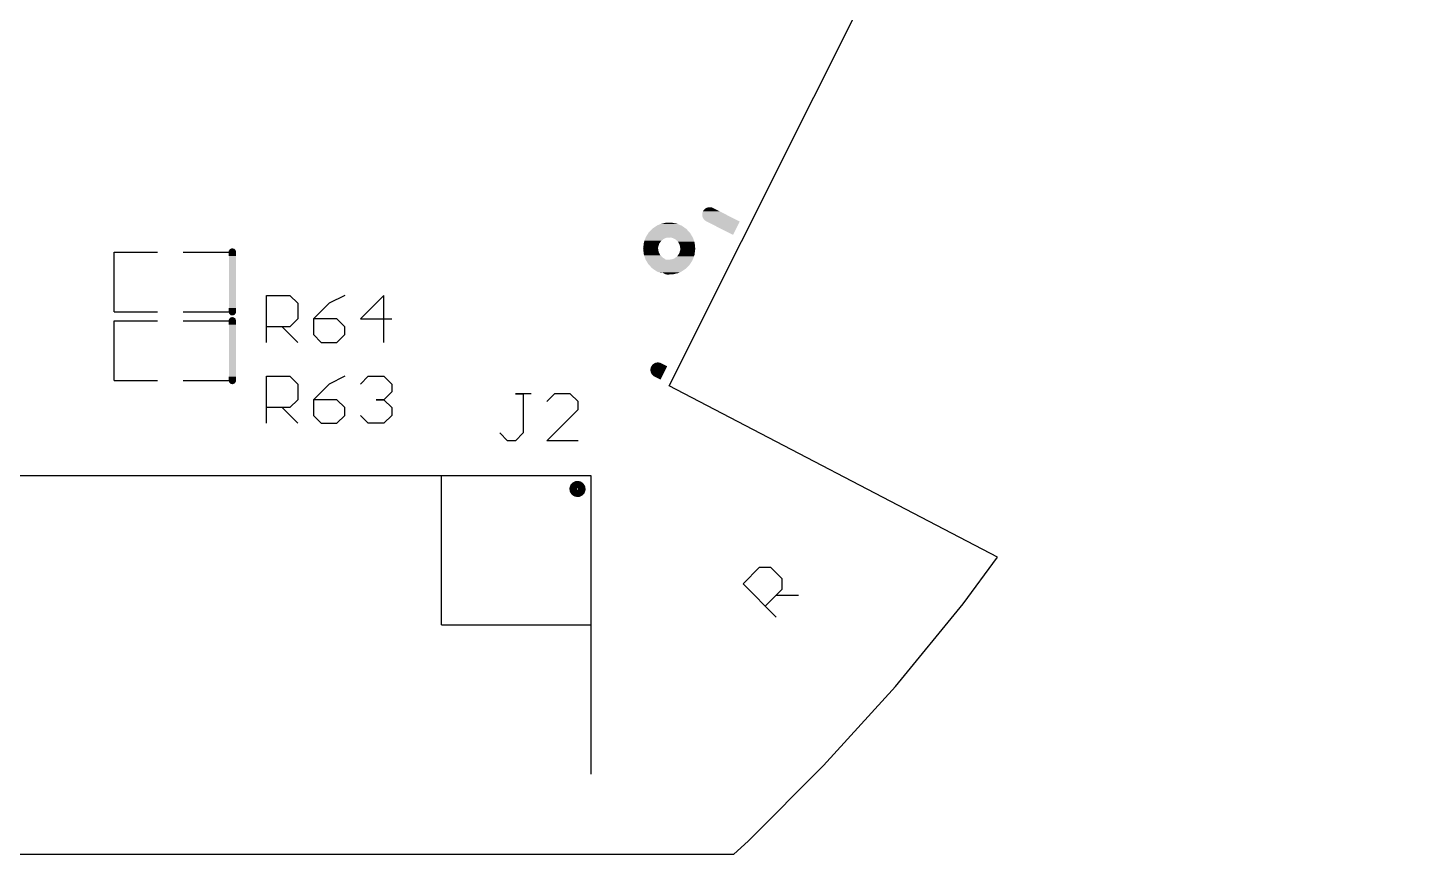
# Model space of a CAD drawing. Extents: x 0 to 3.48, y -0.08 to 2.34.
# Drawn here: x 1.979 to 2.913, y -0.079 to 0.474 of the extents above; entities that cross this region are included whole.
import ezdxf

# ---------------------------------------------------------------- set-up
doc = ezdxf.new("R2010")
doc.units = 0
for name, color, linetype in [('GBS', 7, 'Continuous'), ('GKO', 7, 'Continuous'), ('GTO', 7, 'Continuous')]:
    doc.layers.add(name, color=color, linetype=linetype)

msp = doc.modelspace()

# ---------------------------------------------------------------- linework, layer by layer
at = {"layer": 'GBS'}
for points in [[(2.4087, 0.2341), (2.6507, 0.7171), (2.8641, 0.6082), (2.8784, 0.6654), (2.8924, 0.7356), (2.9029, 0.8063), (2.9099, 0.8775), (2.91317, 0.94415), (2.8147, 0.94415), (2.8147, 1.02285), (2.91329, 1.02285), (2.9099, 1.0919), (2.9029, 1.1631), (2.8924, 1.2338), (2.8784, 1.304)], [(2.4087, 0.2341), (2.6507, 0.7171), (2.8641, 0.6082), (2.8784, 0.6654), (2.8924, 0.7356), (2.9029, 0.8063), (2.9099, 0.8775), (2.91317, 0.94415), (2.8147, 0.94415), (2.8147, 1.02285), (2.91329, 1.02285), (2.9099, 1.0919), (2.9029, 1.1631), (2.8924, 1.2338), (2.8784, 1.304)], [(0.4615, -0.0793), (2.4519, -0.0793), (2.4615, -0.0706), (2.512, -0.0201), (2.5601, 0.0329), (2.6054, 0.0882), (2.6285, 0.1193), (2.4087, 0.2341)], [(0.4615, -0.0793), (2.4519, -0.0793), (2.4615, -0.0706), (2.512, -0.0201), (2.5601, 0.0329), (2.6054, 0.0882), (2.6285, 0.1193), (2.4087, 0.2341)]]:
    msp.add_lwpolyline(points, dxfattribs=at)
at = {"layer": 'GKO'}
for points in [[(2.4087, 0.2341), (2.6507, 0.7171), (2.8641, 0.6082), (2.8784, 0.6654), (2.8924, 0.7356), (2.9029, 0.8063), (2.9099, 0.8775), (2.91317, 0.94415), (2.8147, 0.94415), (2.8147, 1.02285), (2.91329, 1.02285), (2.9099, 1.0919), (2.9029, 1.1631), (2.8924, 1.2338), (2.8784, 1.304)], [(2.4087, 0.2341), (2.6507, 0.7171), (2.8641, 0.6082), (2.8784, 0.6654), (2.8924, 0.7356), (2.9029, 0.8063), (2.9099, 0.8775), (2.91317, 0.94415), (2.8147, 0.94415), (2.8147, 1.02285), (2.91329, 1.02285), (2.9099, 1.0919), (2.9029, 1.1631), (2.8924, 1.2338), (2.8784, 1.304)], [(0.4615, -0.0793), (2.4519, -0.0793), (2.4615, -0.0706), (2.512, -0.0201), (2.5601, 0.0329), (2.6054, 0.0882), (2.6285, 0.1193), (2.4087, 0.2341)], [(0.4615, -0.0793), (2.4519, -0.0793), (2.4615, -0.0706), (2.512, -0.0201), (2.5601, 0.0329), (2.6054, 0.0882), (2.6285, 0.1193), (2.4087, 0.2341)]]:
    msp.add_lwpolyline(points, dxfattribs=at)
at = {"layer": 'GTO'}
for points in [[(2.0373, 0.2836), (2.0373, 0.3236)], [(2.0373, 0.3236), (2.0663, 0.3236)], [(2.0833, 0.3236), (2.1163, 0.3236)], [(2.1391, 0.2631), (2.1391, 0.2946), (2.1548, 0.2946), (2.1601, 0.2893), (2.1601, 0.2788), (2.1548, 0.2736), (2.1391, 0.2736)], [(2.1915, 0.2946), (2.181, 0.2893), (2.1706, 0.2788), (2.1706, 0.2683), (2.1758, 0.2631), (2.1863, 0.2631), (2.1915, 0.2683), (2.1915, 0.2736), (2.1863, 0.2788), (2.1706, 0.2788)], [(2.2178, 0.2631), (2.2178, 0.2946), (2.202, 0.2788), (2.223, 0.2788)], [(2.0373, 0.2836), (2.0663, 0.2836)], [(2.0833, 0.2836), (2.1163, 0.2836)], [(2.0373, 0.2376), (2.0373, 0.2776)], [(2.0373, 0.2776), (2.0663, 0.2776)], [(2.0833, 0.2776), (2.1163, 0.2776)], [(2.1496, 0.2736), (2.1601, 0.2631)], [(2.0373, 0.2376), (2.0663, 0.2376)], [(2.0833, 0.2376), (2.1163, 0.2376)], [(2.1391, 0.209), (2.1391, 0.2405), (2.1548, 0.2405), (2.1601, 0.2352), (2.1601, 0.2247), (2.1548, 0.2195), (2.1391, 0.2195)], [(2.1915, 0.2405), (2.181, 0.2352), (2.1706, 0.2247), (2.1706, 0.2142), (2.1758, 0.209), (2.1863, 0.209), (2.1915, 0.2142), (2.1915, 0.2195), (2.1863, 0.2247), (2.1706, 0.2247)], [(2.202, 0.2352), (2.2073, 0.2405), (2.2178, 0.2405), (2.223, 0.2352), (2.223, 0.23), (2.2178, 0.2247), (2.2125, 0.2247), (2.2178, 0.2247), (2.223, 0.2195), (2.223, 0.2142), (2.2178, 0.209), (2.2073, 0.209), (2.202, 0.2142)], [(2.3163, 0.2288), (2.3058, 0.2288), (2.311, 0.2288), (2.311, 0.2025), (2.3058, 0.1973), (2.3005, 0.1973), (2.2953, 0.2025)], [(2.3478, 0.1973), (2.3268, 0.1973), (2.3478, 0.2183), (2.3478, 0.2235), (2.3425, 0.2288), (2.332, 0.2288), (2.3268, 0.2235)], [(2.1496, 0.2195), (2.1601, 0.209)], [(1.9563, 0.1741), (2.3563, 0.1741)], [(2.2563, 0.0741), (2.2563, 0.1741)], [(2.3563, 0.1741), (2.3563, -0.0259)], [(2.4803, 0.0792), (2.4581, 0.1015), (2.4692, 0.1126), (2.4766, 0.1126), (2.484, 0.1052), (2.484, 0.0977), (2.4729, 0.0866)], [(2.4803, 0.094), (2.4952, 0.094)], [(2.2563, 0.0741), (2.3563, 0.0741)]]:
    msp.add_lwpolyline(points, dxfattribs=at)
for points in [[(2.43081, 0.34877), (2.43084, 0.34921), (2.44647, 0.34877), (2.44561, 0.34921)], [(2.43081, 0.34834), (2.43081, 0.34877), (2.44732, 0.34834), (2.44647, 0.34877)], [(2.43085, 0.34791), (2.43081, 0.34834), (2.44817, 0.34791), (2.44732, 0.34834)], [(2.43084, 0.34921), (2.43091, 0.34964), (2.44561, 0.34921), (2.44477, 0.34964)], [(2.43093, 0.34748), (2.43085, 0.34791), (2.44901, 0.34748), (2.44817, 0.34791)], [(2.43091, 0.34964), (2.43102, 0.35006), (2.44477, 0.34964), (2.44394, 0.35006)], [(2.43105, 0.34706), (2.43093, 0.34748), (2.44983, 0.34706), (2.44901, 0.34748)], [(2.43102, 0.35006), (2.43117, 0.35047), (2.44394, 0.35006), (2.44313, 0.35047)], [(2.4312, 0.34665), (2.43105, 0.34706), (2.45063, 0.34665), (2.44983, 0.34706)], [(2.43117, 0.35047), (2.43135, 0.35087), (2.44313, 0.35047), (2.44235, 0.35087)], [(2.43139, 0.34625), (2.4312, 0.34665), (2.45141, 0.34625), (2.45063, 0.34665)], [(2.43135, 0.35087), (2.43156, 0.35125), (2.44235, 0.35087), (2.44161, 0.35125)], [(2.43161, 0.34588), (2.43139, 0.34625), (2.45214, 0.34588), (2.45141, 0.34625)], [(2.43156, 0.35125), (2.43181, 0.35161), (2.44161, 0.35125), (2.4409, 0.35161)], [(2.43186, 0.34552), (2.43161, 0.34588), (2.45284, 0.34552), (2.45214, 0.34588)], [(2.43181, 0.35161), (2.43209, 0.35195), (2.4409, 0.35161), (2.44024, 0.35195)], [(2.43214, 0.34519), (2.43186, 0.34552), (2.45349, 0.34519), (2.45284, 0.34552)], [(2.43209, 0.35195), (2.43239, 0.35226), (2.44024, 0.35195), (2.43963, 0.35226)], [(2.43239, 0.35226), (2.43273, 0.35254), (2.43963, 0.35226), (2.43908, 0.35254)], [(2.43273, 0.35254), (2.43308, 0.35279), (2.43908, 0.35254), (2.43858, 0.35279)], [(2.43308, 0.35279), (2.43346, 0.35302), (2.43858, 0.35279), (2.43815, 0.35302)], [(2.43346, 0.35302), (2.43354, 0.35305), (2.43815, 0.35302), (2.43807, 0.35305)], [(2.43354, 0.35305), (2.43385, 0.3532), (2.43807, 0.35305), (2.43775, 0.3532)], [(2.43385, 0.3532), (2.43394, 0.35323), (2.43775, 0.3532), (2.43768, 0.35323)], [(2.43394, 0.35323), (2.43426, 0.35336), (2.43768, 0.35323), (2.43734, 0.35336)], [(2.43426, 0.35336), (2.43435, 0.35338), (2.43734, 0.35336), (2.43727, 0.35338)], [(2.43435, 0.35338), (2.43468, 0.35347), (2.43727, 0.35338), (2.43691, 0.35347)], [(2.43468, 0.35347), (2.43478, 0.35349), (2.43691, 0.35347), (2.43684, 0.35349)], [(2.43478, 0.35349), (2.43511, 0.35355), (2.43684, 0.35349), (2.43648, 0.35355)], [(2.43511, 0.35355), (2.43522, 0.35356), (2.43648, 0.35355), (2.43641, 0.35356)], [(2.43522, 0.35356), (2.43554, 0.35359), (2.43641, 0.35356), (2.43602, 0.35359)], [(2.43554, 0.35359), (2.43598, 0.3536), (2.43602, 0.35359), (2.43598, 0.3536)], [(2.39303, 0.33357), (2.39479, 0.33636), (2.42433, 0.33357), (2.42267, 0.33636)], [(2.39479, 0.33636), (2.39502, 0.33672), (2.42267, 0.33636), (2.42233, 0.33672)], [(2.39502, 0.33672), (2.39734, 0.33909), (2.42233, 0.33672), (2.42013, 0.33909)], [(2.39734, 0.33909), (2.39763, 0.33939), (2.42013, 0.33909), (2.4197, 0.33939)], [(2.39763, 0.33939), (2.40043, 0.34122), (2.4197, 0.33939), (2.41706, 0.34122)], [(2.40043, 0.34122), (2.40075, 0.34143), (2.41706, 0.34122), (2.41654, 0.34143)], [(2.40075, 0.34143), (2.40288, 0.34235), (2.41654, 0.34143), (2.41432, 0.34235)], [(2.40288, 0.34235), (2.40412, 0.34264), (2.41432, 0.34235), (2.41361, 0.34264)], [(2.40412, 0.34264), (2.40651, 0.34321), (2.41361, 0.34264), (2.41061, 0.34321)], [(2.40651, 0.34321), (2.41024, 0.34328), (2.41061, 0.34321), (2.41024, 0.34328)], [(2.43246, 0.34489), (2.43214, 0.34519), (2.45409, 0.34489), (2.45349, 0.34519)], [(2.43279, 0.34461), (2.43246, 0.34489), (2.45463, 0.34461), (2.45409, 0.34489)], [(2.43315, 0.34436), (2.43279, 0.34461), (2.45512, 0.34436), (2.45463, 0.34461)], [(2.43353, 0.34415), (2.43315, 0.34436), (2.45554, 0.34415), (2.45512, 0.34436)], [(2.4339, 0.34396), (2.43353, 0.34415), (2.45591, 0.34396), (2.45554, 0.34415)], [(2.43391, 0.34395), (2.4339, 0.34396), (2.45591, 0.34395), (2.45591, 0.34396)], [(2.45143, 0.33502), (2.43391, 0.34395), (2.45143, 0.33502), (2.45591, 0.34395)], [(2.39136, 0.32674), (2.39165, 0.32908), (2.40131, 0.32674), (2.40198, 0.32908)], [(2.39165, 0.32908), (2.39176, 0.33006), (2.40198, 0.32908), (2.40265, 0.33006)], [(2.39176, 0.33006), (2.39214, 0.33108), (2.40265, 0.33006), (2.40336, 0.33108)], [(2.39214, 0.33108), (2.39266, 0.33253), (2.40336, 0.33108), (2.40531, 0.33253)], [(2.39266, 0.33253), (2.39288, 0.33314), (2.40531, 0.33253), (2.40694, 0.33314)], [(2.39288, 0.33314), (2.39295, 0.33332), (2.40694, 0.33314), (2.40936, 0.33332)], [(2.39295, 0.33332), (2.39303, 0.33357), (2.42447, 0.33332), (2.42433, 0.33357)], [(2.41033, 0.33315), (2.40936, 0.33332), (2.42457, 0.33315), (2.42447, 0.33332)], [(2.41061, 0.3331), (2.41033, 0.33315), (2.42459, 0.3331), (2.42457, 0.33315)], [(2.41282, 0.3321), (2.41061, 0.3331), (2.42492, 0.3321), (2.42459, 0.3331)], [(2.4146, 0.33044), (2.41282, 0.3321), (2.42547, 0.33044), (2.42492, 0.3321)], [(2.41505, 0.32961), (2.4146, 0.33044), (2.42575, 0.32961), (2.42547, 0.33044)], [(2.41575, 0.3283), (2.41505, 0.32961), (2.42589, 0.3283), (2.42575, 0.32961)], [(2.41615, 0.3259), (2.41575, 0.3283), (2.42615, 0.3259), (2.42589, 0.3283)], [(2.1138, 0.3236), (2.11392, 0.32435), (2.1188, 0.3236), (2.11858, 0.32435)], [(2.1138, 0.32098), (2.1138, 0.3236), (2.1188, 0.32098), (2.1188, 0.3236)], [(2.11392, 0.32435), (2.11431, 0.32494), (2.11858, 0.32435), (2.11841, 0.32494)], [(2.11408, 0.28623), (2.11408, 0.32097), (2.1188, 0.28623), (2.1188, 0.32097)], [(2.11431, 0.32494), (2.11469, 0.32551), (2.11841, 0.32494), (2.11776, 0.32551)], [(2.11469, 0.32551), (2.11549, 0.32587), (2.11776, 0.32551), (2.11736, 0.32587)], [(2.11549, 0.32587), (2.11597, 0.32608), (2.11736, 0.32587), (2.11597, 0.32608)], [(2.39126, 0.32591), (2.39136, 0.32674), (2.40126, 0.32591), (2.40131, 0.32674)], [(2.39152, 0.32351), (2.39126, 0.32591), (2.40166, 0.32351), (2.40126, 0.32591)], [(2.39166, 0.3222), (2.39152, 0.32351), (2.40236, 0.3222), (2.40166, 0.32351)], [(2.39194, 0.32137), (2.39166, 0.3222), (2.40281, 0.32137), (2.40236, 0.3222)], [(2.39249, 0.31971), (2.39194, 0.32137), (2.40459, 0.31971), (2.40281, 0.32137)], [(2.39264, 0.31926), (2.39249, 0.31971), (2.40535, 0.31926), (2.40459, 0.31971)], [(2.39284, 0.31866), (2.39264, 0.31926), (2.4062, 0.31866), (2.40535, 0.31926)], [(2.393, 0.3184), (2.39284, 0.31866), (2.40658, 0.3184), (2.4062, 0.31866)], [(2.393, 0.31839), (2.393, 0.3184), (2.40658, 0.31839), (2.40658, 0.3184)], [(2.39309, 0.31823), (2.393, 0.31839), (2.42438, 0.31823), (2.42443, 0.31839)], [(2.39474, 0.31545), (2.39309, 0.31823), (2.42263, 0.31545), (2.42438, 0.31823)], [(2.40658, 0.31839), (2.40804, 0.31848), (2.42443, 0.31839), (2.42447, 0.31848)], [(2.40804, 0.31848), (2.41047, 0.31866), (2.42447, 0.31848), (2.42453, 0.31866)], [(2.41047, 0.31866), (2.4121, 0.31927), (2.42453, 0.31866), (2.42475, 0.31927)], [(2.4121, 0.31927), (2.41405, 0.32072), (2.42475, 0.31927), (2.42528, 0.32072)], [(2.41405, 0.32072), (2.41476, 0.32174), (2.42528, 0.32072), (2.42565, 0.32174)], [(2.41476, 0.32174), (2.41544, 0.32272), (2.42565, 0.32174), (2.42577, 0.32272)], [(2.41544, 0.32272), (2.4161, 0.32506), (2.42577, 0.32272), (2.42605, 0.32506)], [(2.4161, 0.32506), (2.41615, 0.3259), (2.42605, 0.32506), (2.42615, 0.3259)], [(2.39509, 0.31508), (2.39474, 0.31545), (2.42239, 0.31508), (2.42263, 0.31545)], [(2.39729, 0.31272), (2.39509, 0.31508), (2.42008, 0.31272), (2.42239, 0.31508)], [(2.39773, 0.31242), (2.39729, 0.31272), (2.41978, 0.31242), (2.42008, 0.31272)], [(2.40035, 0.3106), (2.39773, 0.31242), (2.417, 0.3106), (2.41978, 0.31242)], [(2.40079, 0.31037), (2.40035, 0.3106), (2.41666, 0.31037), (2.417, 0.3106)], [(2.40085, 0.31034), (2.40079, 0.31037), (2.41658, 0.31034), (2.41666, 0.31037)], [(2.40243, 0.30991), (2.40085, 0.31034), (2.41558, 0.30991), (2.41658, 0.31034)], [(2.40277, 0.30981), (2.40243, 0.30991), (2.40277, 0.30981), (2.40412, 0.30991)], [(2.40413, 0.3099), (2.40412, 0.30991), (2.41557, 0.3099), (2.41558, 0.30991)], [(2.40484, 0.30945), (2.40413, 0.3099), (2.41452, 0.30945), (2.41557, 0.3099)], [(2.40581, 0.30883), (2.40484, 0.30945), (2.41192, 0.30883), (2.41452, 0.30945)], [(2.40686, 0.30859), (2.40581, 0.30883), (2.41089, 0.30859), (2.41192, 0.30883)], [(2.40716, 0.30852), (2.40686, 0.30859), (2.40716, 0.30852), (2.41089, 0.30859)], [(2.1138, 0.2836), (2.1138, 0.28623), (2.1188, 0.2836), (2.1188, 0.28623)], [(2.11402, 0.28285), (2.1138, 0.2836), (2.11869, 0.28285), (2.1188, 0.2836)], [(2.11419, 0.28226), (2.11402, 0.28285), (2.11829, 0.28226), (2.11869, 0.28285)], [(2.11484, 0.28169), (2.11419, 0.28226), (2.11791, 0.28169), (2.11829, 0.28226)], [(2.11525, 0.28133), (2.11484, 0.28169), (2.11711, 0.28133), (2.11791, 0.28169)], [(2.11663, 0.28112), (2.11525, 0.28133), (2.11663, 0.28112), (2.11711, 0.28133)], [(2.1138, 0.2776), (2.11392, 0.27835), (2.1188, 0.2776), (2.11858, 0.27835)], [(2.1138, 0.27497), (2.1138, 0.2776), (2.1188, 0.27497), (2.1188, 0.2776)], [(2.11392, 0.27835), (2.11431, 0.27894), (2.11858, 0.27835), (2.11841, 0.27894)], [(2.11408, 0.24023), (2.11408, 0.27497), (2.1188, 0.24023), (2.1188, 0.27497)], [(2.11431, 0.27894), (2.11469, 0.27951), (2.11841, 0.27894), (2.11776, 0.27951)], [(2.11469, 0.27951), (2.11549, 0.27987), (2.11776, 0.27951), (2.11736, 0.27987)], [(2.11549, 0.27987), (2.11597, 0.28008), (2.11736, 0.27987), (2.11597, 0.28008)], [(2.3961, 0.24487), (2.39614, 0.24531), (2.40627, 0.24487), (2.40649, 0.24531)], [(2.39611, 0.24444), (2.3961, 0.24487), (2.40605, 0.24444), (2.40627, 0.24487)], [(2.39615, 0.24401), (2.39611, 0.24444), (2.40584, 0.24401), (2.40605, 0.24444)], [(2.39614, 0.24531), (2.39621, 0.24574), (2.40649, 0.24531), (2.4067, 0.24574)], [(2.39623, 0.24358), (2.39615, 0.24401), (2.40562, 0.24358), (2.40584, 0.24401)], [(2.39621, 0.24574), (2.39632, 0.24616), (2.4067, 0.24574), (2.40692, 0.24616)], [(2.39635, 0.24316), (2.39623, 0.24358), (2.40541, 0.24316), (2.40562, 0.24358)], [(2.39632, 0.24616), (2.39647, 0.24657), (2.40692, 0.24616), (2.40712, 0.24657)], [(2.3965, 0.24275), (2.39635, 0.24316), (2.40521, 0.24275), (2.40541, 0.24316)], [(2.39647, 0.24657), (2.39665, 0.24697), (2.40712, 0.24657), (2.40732, 0.24697)], [(2.39665, 0.24697), (2.39672, 0.24711), (2.40732, 0.24697), (2.40739, 0.24711)], [(2.39673, 0.24711), (2.39686, 0.24735), (2.40739, 0.24711), (2.40691, 0.24735)], [(2.39686, 0.24735), (2.39711, 0.24771), (2.40691, 0.24735), (2.40621, 0.24771)], [(2.39711, 0.24771), (2.39739, 0.24805), (2.40621, 0.24771), (2.40555, 0.24805)], [(2.39739, 0.24805), (2.39769, 0.24836), (2.40555, 0.24805), (2.40494, 0.24836)], [(2.39769, 0.24836), (2.39802, 0.24864), (2.40494, 0.24836), (2.40438, 0.24864)], [(2.39802, 0.24864), (2.39838, 0.24889), (2.40438, 0.24864), (2.40388, 0.24889)], [(2.39838, 0.24889), (2.39876, 0.24912), (2.40388, 0.24889), (2.40345, 0.24912)], [(2.39876, 0.24912), (2.39884, 0.24915), (2.40345, 0.24912), (2.40337, 0.24915)], [(2.39884, 0.24915), (2.39915, 0.2493), (2.40337, 0.24915), (2.40305, 0.2493)], [(2.39915, 0.2493), (2.39924, 0.24934), (2.40305, 0.2493), (2.40298, 0.24934)], [(2.39924, 0.24934), (2.39956, 0.24946), (2.40298, 0.24934), (2.40264, 0.24946)], [(2.39956, 0.24946), (2.39965, 0.24948), (2.40264, 0.24946), (2.40256, 0.24948)], [(2.39965, 0.24948), (2.39998, 0.24957), (2.40256, 0.24948), (2.40221, 0.24957)], [(2.39998, 0.24957), (2.40008, 0.24959), (2.40221, 0.24957), (2.40214, 0.24959)], [(2.40008, 0.24959), (2.40041, 0.24965), (2.40214, 0.24959), (2.40178, 0.24965)], [(2.40041, 0.24965), (2.40052, 0.24966), (2.40178, 0.24965), (2.40171, 0.24966)], [(2.40052, 0.24966), (2.40084, 0.24969), (2.40171, 0.24966), (2.40133, 0.24969)], [(2.40084, 0.24969), (2.40128, 0.2497), (2.40133, 0.24969), (2.40128, 0.2497)], [(2.1138, 0.2376), (2.1138, 0.24023), (2.1188, 0.2376), (2.1188, 0.24023)], [(2.11402, 0.23685), (2.1138, 0.2376), (2.11869, 0.23685), (2.1188, 0.2376)], [(2.11419, 0.23626), (2.11402, 0.23685), (2.11829, 0.23626), (2.11869, 0.23685)], [(2.11484, 0.23569), (2.11419, 0.23626), (2.11791, 0.23569), (2.11829, 0.23626)], [(2.11525, 0.23533), (2.11484, 0.23569), (2.11711, 0.23533), (2.11791, 0.23569)], [(2.11663, 0.23512), (2.11525, 0.23533), (2.11663, 0.23512), (2.11711, 0.23533)], [(2.39669, 0.24235), (2.3965, 0.24275), (2.40501, 0.24235), (2.40521, 0.24275)], [(2.39691, 0.24198), (2.39669, 0.24235), (2.40482, 0.24198), (2.40501, 0.24235)], [(2.39716, 0.24162), (2.39691, 0.24198), (2.40464, 0.24162), (2.40482, 0.24198)], [(2.39744, 0.24129), (2.39716, 0.24162), (2.40448, 0.24129), (2.40464, 0.24162)], [(2.39776, 0.24098), (2.39744, 0.24129), (2.40432, 0.24098), (2.40448, 0.24129)], [(2.39809, 0.24071), (2.39776, 0.24098), (2.40418, 0.24071), (2.40432, 0.24098)], [(2.39845, 0.24046), (2.39809, 0.24071), (2.40406, 0.24046), (2.40418, 0.24071)], [(2.39883, 0.24025), (2.39845, 0.24046), (2.40395, 0.24025), (2.40406, 0.24046)], [(2.40291, 0.23817), (2.39883, 0.24025), (2.40291, 0.23817), (2.40395, 0.24025)], [(2.34258, 0.16775), (2.34348, 0.1688), (2.35194, 0.16775), (2.35126, 0.1688)], [(2.34348, 0.1688), (2.34393, 0.16932), (2.35126, 0.1688), (2.35052, 0.16932)], [(2.34393, 0.16932), (2.34533, 0.17), (2.35052, 0.16932), (2.34955, 0.17)], [(2.34533, 0.17), (2.34601, 0.17033), (2.34955, 0.17), (2.34816, 0.17033)], [(2.34601, 0.17033), (2.34602, 0.17033), (2.34816, 0.17033), (2.34815, 0.17033)], [(2.34602, 0.17033), (2.34752, 0.17048), (2.34815, 0.17033), (2.34752, 0.17048)], [(2.34186, 0.16504), (2.34188, 0.16539), (2.34686, 0.16504), (2.34702, 0.16539)], [(2.34194, 0.16461), (2.34186, 0.16504), (2.34721, 0.16461), (2.34686, 0.16504)], [(2.34188, 0.16547), (2.34191, 0.16578), (2.35269, 0.16547), (2.35263, 0.16578)], [(2.34188, 0.16539), (2.34188, 0.16547), (2.34702, 0.16539), (2.34719, 0.16547)], [(2.34191, 0.16578), (2.34234, 0.16705), (2.35263, 0.16578), (2.35239, 0.16705)], [(2.34194, 0.1646), (2.34194, 0.16461), (2.3473, 0.1646), (2.34721, 0.16461)], [(2.34194, 0.16459), (2.34194, 0.1646), (2.34755, 0.16459), (2.3473, 0.1646)], [(2.34201, 0.16423), (2.34194, 0.16459), (2.35273, 0.16423), (2.35276, 0.16459)], [(2.34225, 0.163), (2.34201, 0.16423), (2.35231, 0.163), (2.35273, 0.16423)], [(2.34273, 0.16226), (2.34225, 0.163), (2.35205, 0.16226), (2.35231, 0.163)], [(2.34234, 0.16705), (2.34258, 0.16775), (2.35239, 0.16705), (2.35194, 0.16775)], [(2.34338, 0.16126), (2.34273, 0.16226), (2.35119, 0.16126), (2.35205, 0.16226)], [(2.3442, 0.16069), (2.34338, 0.16126), (2.35069, 0.16069), (2.35119, 0.16126)], [(2.34508, 0.16007), (2.3442, 0.16069), (2.34942, 0.16007), (2.35069, 0.16069)], [(2.34698, 0.15967), (2.34508, 0.16007), (2.34859, 0.15967), (2.34942, 0.16007)], [(2.34719, 0.15962), (2.34698, 0.15967), (2.34765, 0.15962), (2.34859, 0.15967)], [(2.34731, 0.1596), (2.34719, 0.15962), (2.34731, 0.1596), (2.34765, 0.15962)], [(2.34779, 0.165), (2.34743, 0.16547), (2.35279, 0.165), (2.35269, 0.16547)], [(2.34756, 0.16459), (2.3476, 0.16462), (2.35276, 0.16459), (2.35276, 0.16462)], [(2.3476, 0.16462), (2.34779, 0.165), (2.35276, 0.16462), (2.35279, 0.165)]]:
    msp.add_solid(points, dxfattribs=at)

doc.saveas('drawing.dxf')
